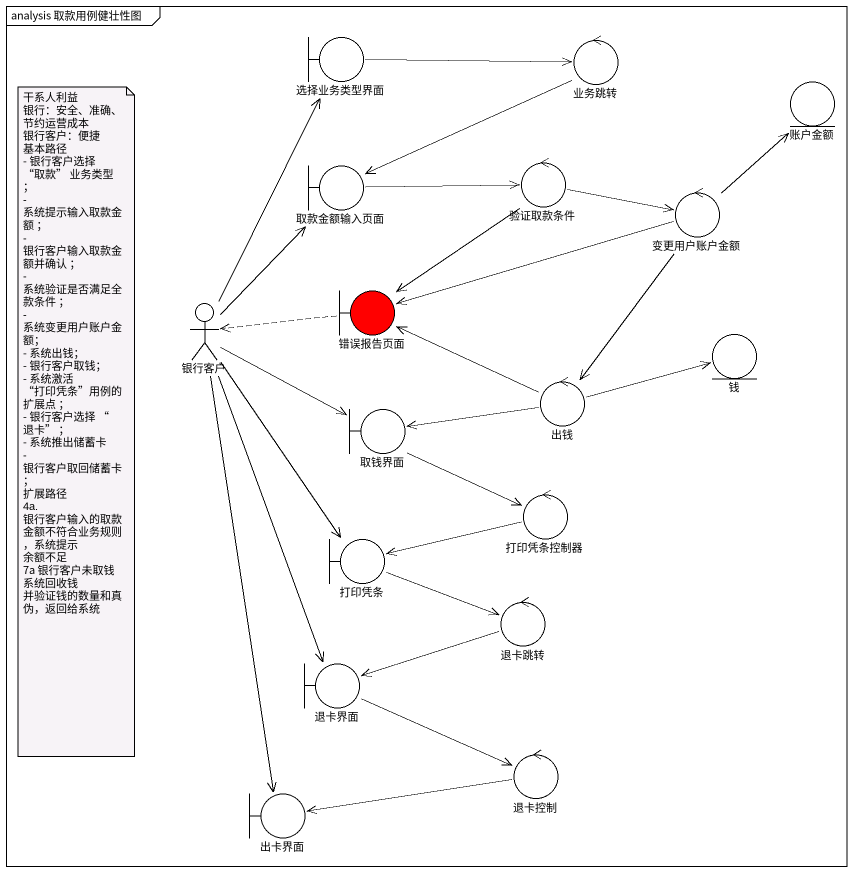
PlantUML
@startuml
mainframe analysis 取款用例健壮性图
boundary 选择业务类型界面
control 业务跳转
entity 账户金额
boundary 取款金额输入页面
control 验证取款条件
control 变更用户账户金额
actor 银行客户
boundary 错误报告页面 #FF0000
entity 钱
control 出钱
boundary 取钱界面
control 打印凭条控制器
boundary 打印凭条
control 退卡跳转
boundary 退卡界面
control 退卡控制
boundary 出卡界面
选择业务类型界面 -right-> 业务跳转
业务跳转 -left-> 取款金额输入页面
取款金额输入页面 -right-> 验证取款条件
验证取款条件 -right-> 变更用户账户金额
验证取款条件 --> 错误报告页面
变更用户账户金额 -up-> 账户金额
变更用户账户金额 -left-> 错误报告页面
变更用户账户金额 --> 出钱
银行客户 -up-> 选择业务类型界面
银行客户 -up-> 取款金额输入页面
银行客户 --> 取钱界面
银行客户 --> 打印凭条
银行客户 --> 退卡界面
银行客户 --> 出卡界面
错误报告页面 .left.> 银行客户
出钱 -left-> 错误报告页面
出钱 -right-> 钱
取钱界面 <-right- 出钱
取钱界面 -right-> 打印凭条控制器
打印凭条控制器 -left-> 打印凭条
打印凭条 -right-> 退卡跳转
退卡跳转 -left-> 退卡界面
退卡界面 -right-> 退卡控制
退卡控制 -left-> 出卡界面
note as N1
  干系人利益
  银行：安全、准确、节约运营成本
  银行客户：便捷
  基本路径
  - 银行客户选择 “取款” 业务类型 ；
  - 系统提示输入取款金额 ；
  - 银行客户输入取款金额并确认 ；
  - 系统验证是否满足全款条件 ；
  - 系统变更用户账户金额；
  - 系统出钱；
  - 银行客户取钱；
  - 系统激活 “打印凭条”用例的扩展点 ；
  - 银行客户选择 “ 退卡” ；
  - 系统推出储蓄卡
  - 银行客户取回储蓄卡 ；
  扩展路径
  4a. 银行客户输入的取款金额不符合业务规则，系统提示 余额不足
  7a 银行客户未取钱 系统回收钱 并验证钱的数量和真伪，返回给系统
end note
@enduml
